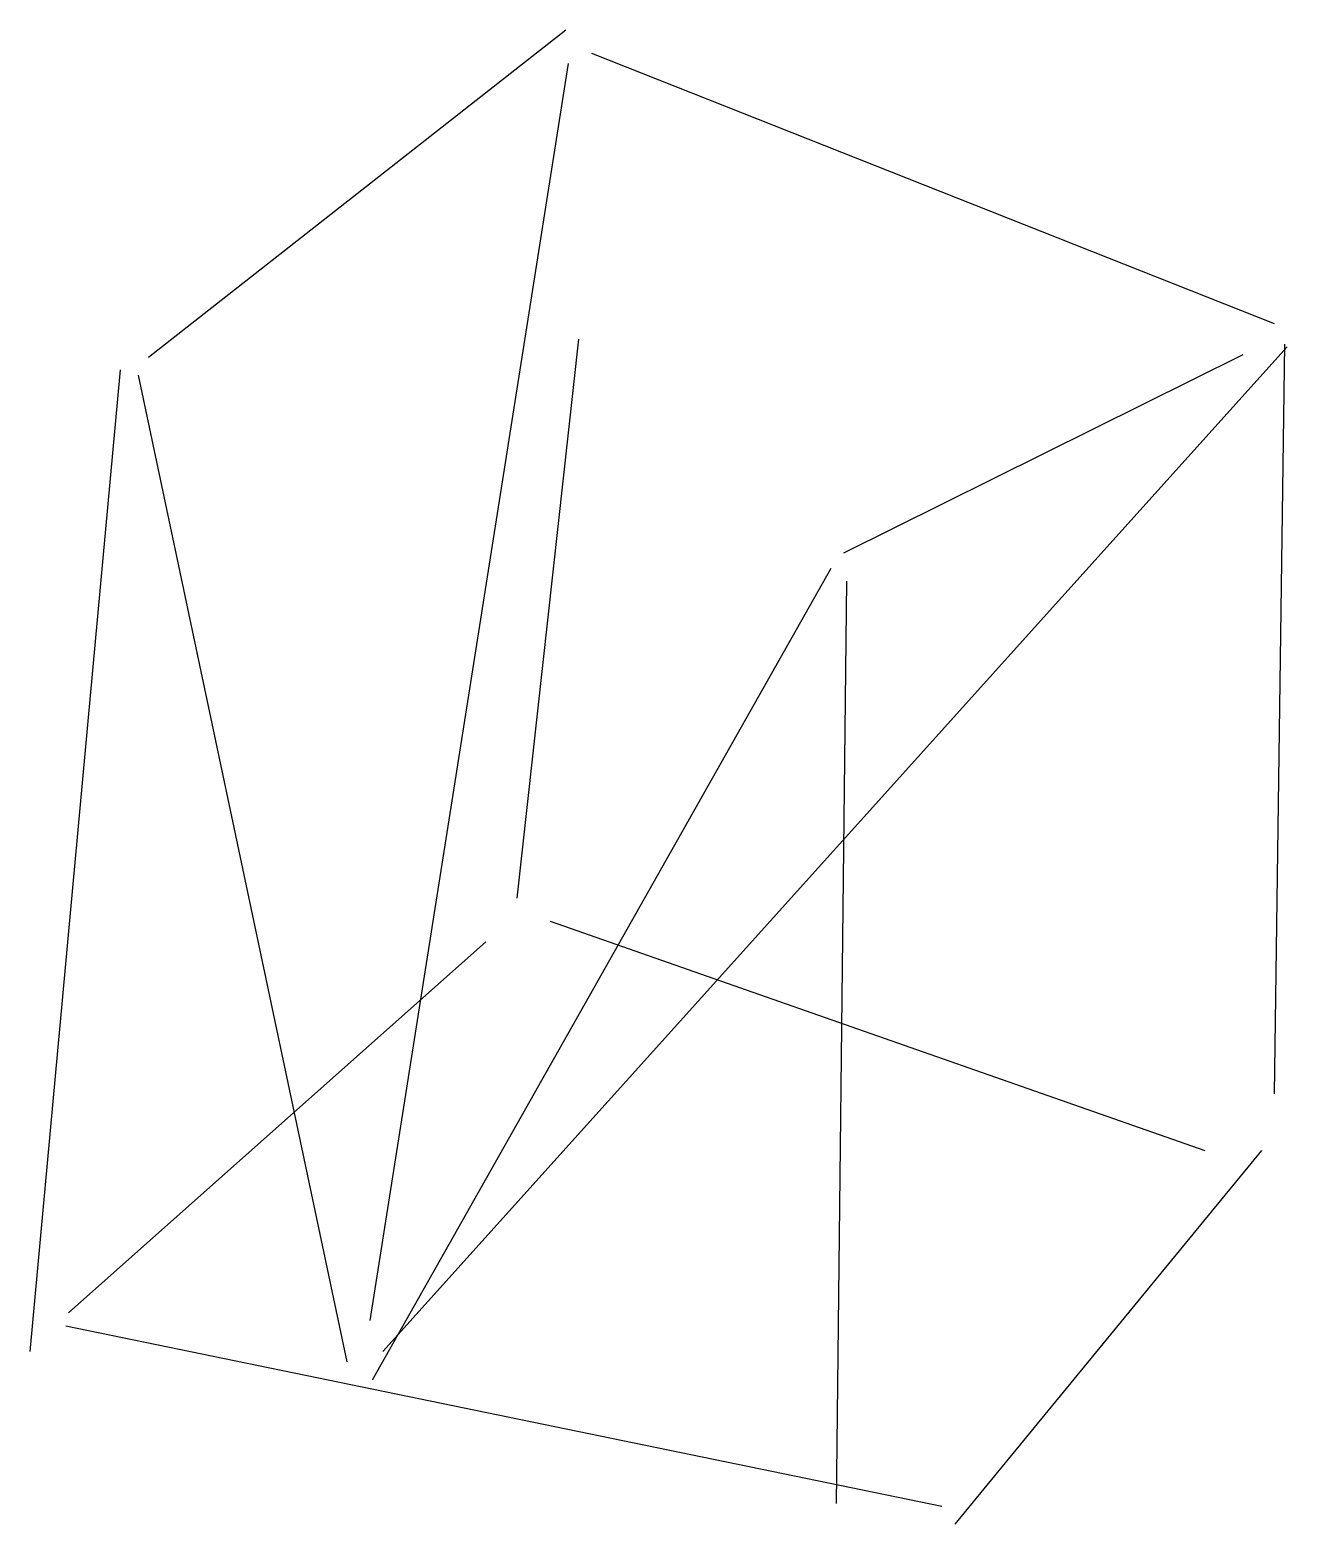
# Model space of a CAD drawing. Header units: metres. Extents: x -79 to 62, y -92 to 76.
import ezdxf

# ---------------------------------------------------------------- set-up
doc = ezdxf.new("R2010")
doc.units = ezdxf.units.M

msp = doc.modelspace()

# ---------------------------------------------------------------- linework, layer by layer
at = {"color": 0, "linetype": 'CONTINUOUS'}
for p, q in [((-65.881703, 39.673817), (-18.968139, 76.451735)), ((-18.678549, 72.687066), (-40.976972, -68.632808)), ((-16.07224, 73.845426), (60.669085, 43.438486)), ((-39.529022, -72.107886), (62.117035, 40.832177)), ((-17.520189, 41.700946), (-24.470347, -21.140063)), ((61.827445, 41.121767), (60.669085, -43.148896)), ((12.307571, 17.664984), (57.194006, 39.963407)), ((-69.067192, 38.225868), (-79.202839, -72.107886)), ((-67.040063, 37.646688), (-43.583281, -73.266246)), ((-40.687382, -75.293375), (10.859621, 15.927445)), ((12.597161, 14.479495), (11.438801, -89.193691)), ((-20.705678, -23.746372), (52.850158, -49.519874)), ((-74.858991, -67.764038), (-27.945426, -26.063091)), ((59.221136, -49.519874), (24.759937, -91.51041)), ((-75.14858, -69.211987), (23.311987, -89.483281))]:
    msp.add_line(p, q, dxfattribs=at)

doc.saveas('drawing.dxf')
